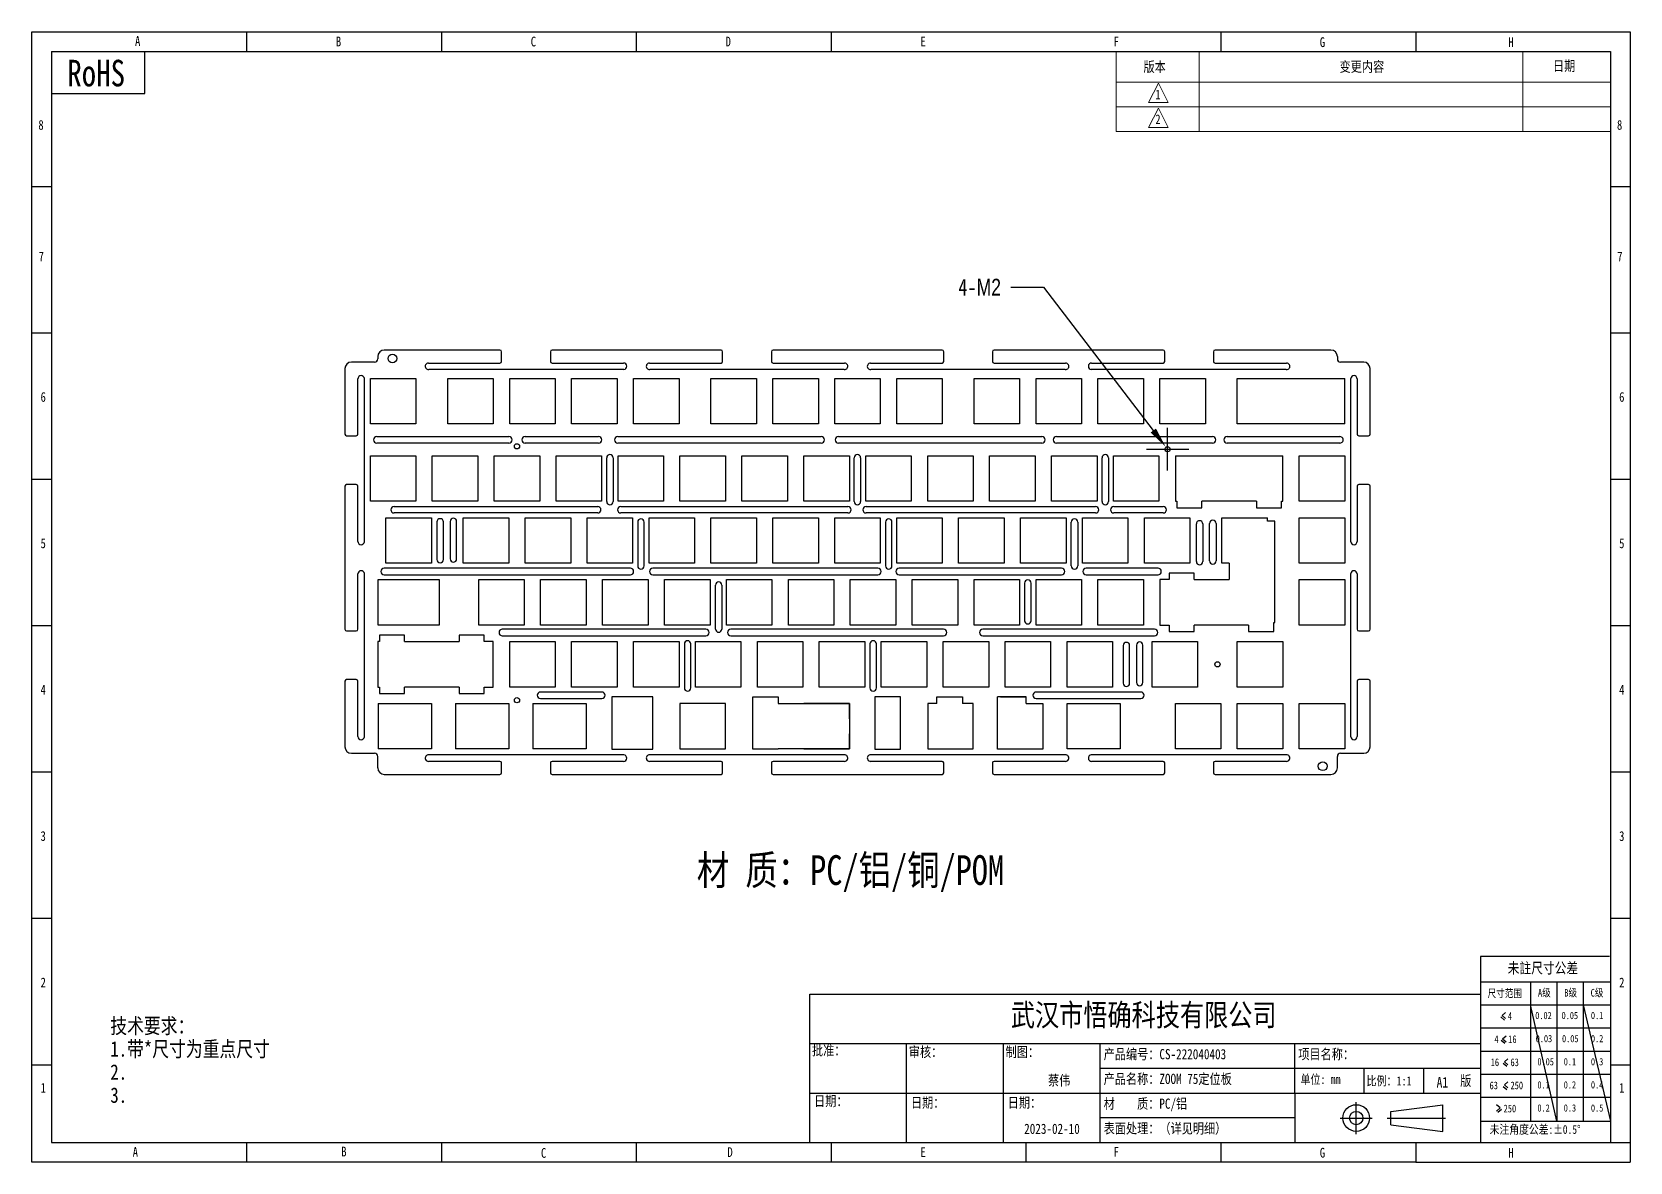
# Model space of a CAD drawing. Header units: millimetres. Extents: x 1340 to 2414, y -845 to -497.
# Drawn here: x 1339.8 to 1831.4, y -845 to -497.4 of the extents above; entities that cross this region are included whole.
import ezdxf

# ---------------------------------------------------------------- set-up
doc = ezdxf.new("R2010")
doc.units = ezdxf.units.MM
doc.header["$LTSCALE"] = 50
doc.header["$MEASUREMENT"] = 0
doc.header["$PDMODE"] = 3
doc.header["$PDSIZE"] = 0.3125
doc.linetypes.add('CENTER', pattern=[0.6, 0.375, -0.075, 0.075, -0.075])
doc.layers.get('0').update_dxf_attribs({"linetype": 'CONTINUOUS'})
doc.layers.get('Defpoints').update_dxf_attribs({"linetype": 'CONTINUOUS'})
for name, color, linetype in [('TK', 7, 'CONTINUOUS'), ('尺寸', 3, 'CONTINUOUS'), ('文字', 3, 'CONTINUOUS')]:
    doc.layers.add(name, color=color, linetype=linetype)
doc.styles.get("Standard").update_dxf_attribs({"font": '', "width": 0.8})
doc.styles.get('Standard').set_extended_font_data('SimSun')
doc.dimstyles.get("Standard").update_dxf_attribs({"dimscale": 18, "dimtxt": 0.15625, "dimasz": 0.1875, "dimexe": 0.125, "dimexo": 0.0625, "dimgap": 0.09, "dimtad": 0, "dimtih": 1, "dimtoh": 1, "dimzin": 12, "dimdsep": 46, "dimtxsty": 'Standard', "dimblk": '_FILLED', "dimcen": 0.09, "dimazin": 3, "dimtp": 0.01, "dimtm": 0.01, "dimtfac": 1, "dimtofl": 0, "dimtmove": 0, "dimatfit": 3, "dimldrblk": '_FILLED', "dimfxl": 1, "dimtolj": 1, "dimtzin": 4, "dimarcsym": 0})

# ---------------------------------------------------------------- blocks, each defined once
blk = doc.blocks.new('_FILLED')
at = {"color": 0, "linetype": 'ByBlock'}
blk.add_solid([(0, 0), (-1, 0.167), (-1, -0.167)], dxfattribs=at)
blk = doc.blocks.new('*D4')
at = {"color": 0, "lineweight": -2, "transparency": 16777216}
for p, q in [((1640.87, -575.9), (1650.94, -575.9)), ((1650.94, -575.9), (1684.72, -620.02)), ((1689.12, -632.3), (1689.12, -619.23)), ((1682.59, -625.77), (1695.66, -625.77))]:
    blk.add_line(p, q, dxfattribs=at)
at = {"layer": 'Defpoints', "color": 0, "transparency": 16777216}
for p in [(1688.49, -624.93), (1689.76, -626.6)]:
    blk.add_point(p, dxfattribs=at)
at = {"color": 0, "lineweight": -2, "transparency": 16777216, "xscale": 6.1875, "yscale": 6.1875, "zscale": 6.1875, "rotation": 307.4442253555529}
blk.add_blockref('_FILLED', (1688.49, -624.93), dxfattribs=at)
at = {"color": 0, "transparency": 16777216, "insert": (1631.32, -575.9), "char_height": 5.1562, "attachment_point": 5}
blk.add_mtext('\\A1;4-{\\fGulim|b0|i0|c0|p0;M2}', dxfattribs=at)

msp = doc.modelspace()

# ---------------------------------------------------------------- linework, layer by layer
at = {"color": 0}
for p, q in [((1339.766, -845.03), (1339.766, -497.412)), ((1339.766, -497.412), (1831.396, -497.412)), ((1405.76, -497.412), (1405.76, -503.407)), ((1465.709, -497.412), (1465.709, -503.407)), ((1525.657, -497.412), (1525.657, -503.407)), ((1585.606, -497.412), (1585.606, -503.407)), ((1705.504, -497.412), (1705.504, -503.407)), ((1765.453, -497.412), (1765.453, -503.407)), ((1831.396, -497.412), (1831.396, -845.03)), ((1345.761, -503.407), (1345.761, -839.035)), ((1345.761, -503.407), (1825.401, -503.407)), ((1374.442, -516.306), (1374.442, -503.407)), ((1825.401, -503.407), (1825.401, -839.035)), ((1345.761, -516.306), (1374.442, -516.306)), ((1339.766, -544.922), (1345.761, -544.922)), ((1825.401, -544.922), (1831.396, -544.922)), ((1339.766, -589.947), (1345.761, -589.947)), ((1825.401, -589.947), (1831.396, -589.947)), ((1339.766, -634.977), (1345.761, -634.977)), ((1825.401, -634.977), (1831.396, -634.977)), ((1339.766, -680.006), (1345.761, -680.006)), ((1825.401, -680.006), (1831.396, -680.006)), ((1339.766, -725.035), (1345.761, -725.035)), ((1825.401, -725.035), (1831.396, -725.035)), ((1825.401, -748.669), (1825.401, -800.995)), ((1339.766, -770.064), (1345.761, -770.064)), ((1825.401, -770.064), (1831.396, -770.064)), ((1825.093, -781.779), (1785.38, -781.779)), ((1785.38, -781.779), (1785.38, -795.861)), ((1785.38, -783.292), (1785.38, -839.035)), ((1785.38, -789.549), (1825.401, -789.549)), ((1800.791, -789.549), (1800.791, -832.421)), ((1808.891, -789.549), (1808.891, -832.421)), ((1816.992, -789.549), (1816.992, -832.421)), ((1579.06, -793.367), (1785.38, -793.377)), ((1579.06, -839.035), (1579.06, -793.367)), ((1785.38, -796.662), (1825.401, -796.662)), ((1791.638, -800.409), (1792.75, -801.342)), ((1792.019, -799.955), (1793.131, -799.022)), ((1792.019, -799.955), (1793.131, -800.888)), ((1785.38, -803.774), (1825.401, -803.774)), ((1792.126, -807.118), (1793.238, -806.185)), ((1579.06, -808.58), (1785.38, -808.58)), ((1608.846, -839.035), (1608.846, -808.58)), ((1638.632, -839.035), (1638.632, -808.58)), ((1668.418, -839.035), (1668.418, -808.58)), ((1728.289, -823.795), (1728.289, -808.58)), ((1785.38, -810.887), (1825.401, -810.887)), ((1791.745, -807.572), (1792.857, -808.505)), ((1792.126, -807.118), (1793.238, -808.051)), ((1339.766, -815.094), (1345.761, -815.094)), ((1792.344, -814.635), (1793.455, -815.568)), ((1792.725, -814.181), (1793.836, -813.248)), ((1792.725, -814.181), (1793.836, -815.114)), ((1825.401, -815.094), (1831.396, -815.094)), ((1668.418, -816.187), (1785.38, -816.187)), ((1749.48, -816.187), (1749.48, -823.795)), ((1767.807, -816.334), (1767.807, -823.795)), ((1785.38, -818), (1825.401, -818)), ((1792.725, -821.293), (1793.836, -820.361)), ((1579.06, -823.795), (1785.38, -823.795)), ((1728.289, -823.795), (1728.289, -839.035)), ((1785.38, -825.112), (1825.401, -825.112)), ((1792.344, -821.747), (1793.455, -822.68)), ((1792.725, -821.293), (1793.836, -822.226)), ((1757.838, -829.443), (1773.791, -827.394)), ((1757.838, -833.541), (1757.838, -829.443)), ((1773.791, -835.589), (1773.791, -827.394)), ((1791.426, -828.406), (1790.314, -827.473)), ((1791.426, -828.406), (1790.314, -829.339)), ((1791.807, -828.86), (1790.695, -829.793)), ((1728.289, -831.415), (1668.418, -831.415)), ((1757.838, -833.541), (1773.791, -835.589)), ((1785.38, -832.421), (1825.401, -832.421)), ((1345.761, -839.035), (1521.769, -839.035)), ((1405.76, -839.035), (1405.76, -845.03)), ((1465.709, -839.035), (1465.709, -845.03)), ((1521.769, -839.035), (1785.38, -839.035)), ((1525.657, -839.035), (1525.657, -845.03)), ((1585.606, -839.035), (1585.606, -845.03)), ((1645.555, -839.035), (1645.555, -845.03)), ((1705.504, -839.035), (1705.504, -845.03)), ((1765.453, -839.035), (1765.453, -845.03)), ((1785.38, -839.02), (1825.401, -839.035)), ((1785.38, -839.035), (1831.396, -839.035)), ((1525.657, -845.03), (1339.766, -845.03)), ((1765.453, -845.03), (1525.657, -845.03)), ((1765.453, -845.03), (1831.396, -845.03))]:
    msp.add_line(p, q, dxfattribs=at)
at = {"color": 0, "lineweight": 13}
for p, q in [((1673.264, -512.866), (1673.264, -503.407)), ((1698.875, -512.866), (1698.875, -503.407)), ((1798.401, -512.866), (1798.401, -503.407)), ((1825.351, -512.866), (1673.264, -512.866))]:
    msp.add_line(p, q, dxfattribs=at)
at = {"color": 7, "linetype": 'Continuous'}
for p, q in [((1445.15, -598.962), (1438.05, -598.964)), ((1446.15, -597.267), (1446.15, -597.962)), ((1483.751, -595.267), (1448.15, -595.267)), ((1461.751, -599.267), (1483.751, -599.267)), ((1484.251, -598.767), (1484.251, -595.767)), ((1499.251, -595.767), (1499.251, -598.767)), ((1551.751, -595.267), (1499.751, -595.267)), ((1499.751, -599.267), (1521.751, -599.267)), ((1529.751, -599.267), (1551.751, -599.267)), ((1552.251, -598.767), (1552.251, -595.767)), ((1567.251, -595.767), (1567.251, -598.767)), ((1619.751, -595.267), (1567.751, -595.267)), ((1567.751, -599.267), (1589.751, -599.267)), ((1597.748, -599.267), (1619.751, -599.267)), ((1620.251, -598.767), (1620.251, -595.767)), ((1635.251, -595.767), (1635.251, -598.767)), ((1687.751, -595.267), (1635.751, -595.267)), ((1635.751, -599.267), (1657.748, -599.267)), ((1665.748, -599.267), (1687.751, -599.267)), ((1688.251, -598.767), (1688.251, -595.767)), ((1703.251, -595.767), (1703.251, -598.767)), ((1739.35, -595.267), (1703.751, -595.267)), ((1703.751, -599.267), (1725.748, -599.267)), ((1741.35, -597.267), (1741.35, -597.962)), ((1749.45, -598.964), (1742.35, -598.962)), ((1436.05, -600.964), (1436.05, -621.129)), ((1440.05, -621.129), (1440.05, -604.131)), ((1442.045, -654.226), (1442.045, -604.031)), ((1443.874, -617.962), (1443.874, -603.962)), ((1443.874, -603.962), (1457.874, -603.962)), ((1457.874, -603.962), (1457.874, -617.962)), ((1521.851, -601.262), (1461.851, -601.262)), ((1467.687, -617.962), (1467.687, -603.962)), ((1467.687, -603.962), (1481.686, -603.962)), ((1481.686, -603.962), (1481.686, -617.962)), ((1486.737, -617.962), (1486.737, -603.962)), ((1486.737, -603.962), (1500.736, -603.962)), ((1500.736, -603.962), (1500.736, -617.962)), ((1505.787, -617.962), (1505.787, -603.962)), ((1505.787, -603.962), (1519.786, -603.962)), ((1519.786, -603.962), (1519.786, -617.962)), ((1524.837, -617.962), (1524.837, -603.962)), ((1524.837, -603.962), (1538.836, -603.962)), ((1589.651, -601.262), (1529.851, -601.262)), ((1538.836, -603.962), (1538.836, -617.962)), ((1548.65, -617.962), (1548.65, -603.962)), ((1548.65, -603.962), (1562.649, -603.962)), ((1562.649, -603.962), (1562.649, -617.962)), ((1567.7, -617.962), (1567.7, -603.962)), ((1567.7, -603.962), (1581.699, -603.962)), ((1581.699, -603.962), (1581.699, -617.962)), ((1586.75, -617.962), (1586.75, -603.962)), ((1586.75, -603.962), (1600.749, -603.962)), ((1657.648, -601.262), (1597.848, -601.262)), ((1600.749, -603.962), (1600.749, -617.962)), ((1605.8, -617.962), (1605.8, -603.962)), ((1605.8, -603.962), (1619.799, -603.962)), ((1619.799, -603.962), (1619.799, -617.962)), ((1629.612, -617.962), (1629.612, -603.962)), ((1629.612, -603.962), (1643.612, -603.962)), ((1643.612, -603.962), (1643.612, -617.962)), ((1648.662, -617.962), (1648.662, -603.962)), ((1648.662, -603.962), (1662.662, -603.962)), ((1662.662, -603.962), (1662.662, -617.962)), ((1725.648, -601.262), (1665.648, -601.262)), ((1667.712, -603.962), (1681.712, -603.962)), ((1667.712, -617.962), (1667.712, -603.962)), ((1681.712, -603.962), (1681.712, -617.962)), ((1686.762, -603.962), (1700.762, -603.962)), ((1686.762, -617.962), (1686.762, -603.962)), ((1700.762, -603.962), (1700.762, -617.962)), ((1710.575, -603.962), (1743.625, -603.962)), ((1710.575, -617.962), (1710.575, -603.962)), ((1743.625, -617.962), (1743.625, -603.962)), ((1745.455, -654.226), (1745.455, -604.031)), ((1747.45, -604.131), (1747.45, -621.129)), ((1751.45, -621.129), (1751.45, -600.964)), ((1457.874, -617.962), (1443.874, -617.962)), ((1481.686, -617.962), (1467.687, -617.962)), ((1500.736, -617.962), (1486.737, -617.962)), ((1519.786, -617.962), (1505.787, -617.962)), ((1538.836, -617.962), (1524.837, -617.962)), ((1562.649, -617.962), (1548.65, -617.962)), ((1581.699, -617.962), (1567.7, -617.962)), ((1600.749, -617.962), (1586.75, -617.962)), ((1619.799, -617.962), (1605.8, -617.962)), ((1643.612, -617.962), (1629.612, -617.962)), ((1662.662, -617.962), (1648.662, -617.962)), ((1681.712, -617.962), (1667.712, -617.962)), ((1700.762, -617.962), (1686.762, -617.962)), ((1743.625, -617.962), (1710.575, -617.962)), ((1436.55, -621.629), (1439.55, -621.629)), ((1445.874, -621.868), (1486.47, -621.868)), ((1486.47, -623.868), (1445.874, -623.868)), ((1491.47, -621.868), (1514.053, -621.868)), ((1514.053, -623.868), (1491.47, -623.868)), ((1519.967, -621.868), (1582.554, -621.868)), ((1582.554, -623.868), (1519.967, -623.868)), ((1587.85, -621.868), (1650.436, -621.868)), ((1650.436, -623.868), (1587.85, -623.868)), ((1654.911, -621.868), (1702.944, -621.868)), ((1702.944, -623.868), (1654.911, -623.868)), ((1707.419, -621.868), (1742.152, -621.868)), ((1742.122, -623.863), (1707.419, -623.868)), ((1747.95, -621.629), (1750.95, -621.629)), ((1443.874, -641.774), (1443.874, -627.774)), ((1443.874, -627.774), (1457.874, -627.774)), ((1457.874, -627.774), (1457.874, -641.774)), ((1462.924, -641.774), (1462.924, -627.774)), ((1462.924, -627.774), (1476.924, -627.774)), ((1476.924, -627.774), (1476.924, -641.774)), ((1481.974, -641.774), (1481.974, -627.774)), ((1481.974, -627.774), (1495.974, -627.774)), ((1495.974, -627.774), (1495.974, -641.774)), ((1501.024, -641.774), (1501.024, -627.774)), ((1501.024, -627.774), (1515.024, -627.774)), ((1515.024, -627.774), (1515.024, -641.774)), ((1516.573, -641.888), (1516.573, -628.406)), ((1518.573, -628.406), (1518.573, -641.888)), ((1520.074, -641.774), (1520.074, -627.774)), ((1520.074, -627.774), (1534.074, -627.774)), ((1534.074, -627.774), (1534.074, -641.774)), ((1539.123, -641.774), (1539.123, -627.774)), ((1539.123, -627.774), (1553.124, -627.774)), ((1553.124, -627.774), (1553.124, -641.774)), ((1558.173, -641.774), (1558.173, -627.774)), ((1558.173, -627.774), (1572.174, -627.774)), ((1572.174, -627.774), (1572.174, -641.774)), ((1577.225, -641.774), (1577.225, -627.774)), ((1577.225, -627.774), (1591.224, -627.774)), ((1591.224, -627.774), (1591.224, -641.774)), ((1592.69, -641.888), (1592.69, -628.406)), ((1594.69, -628.406), (1594.69, -641.888)), ((1596.275, -641.774), (1596.275, -627.774)), ((1596.275, -627.774), (1610.274, -627.774)), ((1610.274, -627.774), (1610.274, -641.774)), ((1615.325, -641.774), (1615.325, -627.774)), ((1615.325, -627.774), (1629.324, -627.774)), ((1629.324, -627.774), (1629.324, -641.774)), ((1634.375, -627.774), (1648.374, -627.774)), ((1634.375, -641.774), (1634.375, -627.774)), ((1648.374, -627.774), (1648.374, -641.774)), ((1653.425, -627.774), (1667.424, -627.774)), ((1653.425, -641.774), (1653.425, -627.774)), ((1667.424, -627.774), (1667.424, -641.774)), ((1668.968, -641.888), (1668.968, -628.406)), ((1670.968, -628.406), (1670.968, -641.888)), ((1672.475, -627.774), (1686.474, -627.774)), ((1672.475, -641.774), (1672.475, -627.774)), ((1686.474, -627.774), (1686.474, -641.774)), ((1691.522, -627.774), (1724.572, -627.774)), ((1691.522, -627.774), (1691.522, -641.774)), ((1724.572, -641.774), (1724.572, -627.774)), ((1729.625, -627.774), (1743.624, -627.774)), ((1729.625, -641.774), (1729.625, -627.774)), ((1743.624, -627.774), (1743.624, -641.774)), ((1436.05, -637.129), (1436.05, -681.123)), ((1439.55, -636.629), (1436.55, -636.629)), ((1440.05, -654.127), (1440.05, -637.129)), ((1747.45, -637.129), (1747.45, -654.127)), ((1750.95, -636.629), (1747.95, -636.629)), ((1751.45, -681.123), (1751.45, -637.129)), ((1457.874, -641.774), (1443.874, -641.774)), ((1451.215, -643.376), (1513.802, -643.376)), ((1476.924, -641.774), (1462.924, -641.774)), ((1495.974, -641.774), (1481.974, -641.774)), ((1515.024, -641.774), (1501.024, -641.774)), ((1534.074, -641.774), (1520.074, -641.774)), ((1520.923, -643.376), (1590.758, -643.376)), ((1553.124, -641.774), (1539.123, -641.774)), ((1572.174, -641.774), (1558.173, -641.774)), ((1591.224, -641.774), (1577.225, -641.774)), ((1610.274, -641.774), (1596.275, -641.774)), ((1596.356, -643.376), (1666.969, -643.376)), ((1629.324, -641.774), (1615.325, -641.774)), ((1648.374, -641.774), (1634.375, -641.774)), ((1667.424, -641.774), (1653.425, -641.774)), ((1686.474, -641.774), (1672.475, -641.774)), ((1672.583, -643.376), (1687.788, -643.376)), ((1691.522, -641.774), (1691.924, -641.774)), ((1691.924, -641.774), (1691.924, -643.775)), ((1691.924, -643.775), (1699.642, -643.774)), ((1716.442, -641.774), (1699.642, -641.774)), ((1699.642, -643.774), (1699.642, -641.774)), ((1716.442, -641.774), (1716.442, -643.774)), ((1716.442, -643.774), (1724.148, -643.775)), ((1724.148, -641.774), (1724.572, -641.774)), ((1724.148, -643.775), (1724.148, -641.774)), ((1743.624, -641.774), (1729.625, -641.774)), ((1448.637, -660.824), (1448.637, -646.824)), ((1448.637, -646.824), (1462.636, -646.824)), ((1513.802, -645.376), (1451.215, -645.376)), ((1462.636, -646.824), (1462.636, -660.824)), ((1464.322, -648.137), (1464.322, -659.667)), ((1466.322, -659.667), (1466.322, -648.137)), ((1468.407, -647.999), (1468.407, -659.529)), ((1470.407, -659.529), (1470.407, -647.999)), ((1472.449, -660.824), (1472.449, -646.824)), ((1472.449, -646.824), (1486.449, -646.824)), ((1486.449, -646.824), (1486.449, -660.824)), ((1491.499, -660.824), (1491.499, -646.824)), ((1491.499, -646.824), (1505.499, -646.824)), ((1505.499, -646.824), (1505.499, -660.824)), ((1510.549, -660.824), (1510.549, -646.824)), ((1510.549, -646.824), (1524.549, -646.824)), ((1590.758, -645.376), (1520.923, -645.376)), ((1524.549, -646.824), (1524.549, -660.824)), ((1526.112, -648.161), (1526.112, -661.644)), ((1528.112, -661.644), (1528.112, -648.161)), ((1529.599, -660.824), (1529.599, -646.824)), ((1529.599, -646.824), (1543.599, -646.824)), ((1543.599, -646.824), (1543.599, -660.824)), ((1548.65, -660.824), (1548.65, -646.824)), ((1548.65, -646.824), (1562.649, -646.824)), ((1562.649, -646.824), (1562.649, -660.824)), ((1567.7, -660.824), (1567.7, -646.824)), ((1567.7, -646.824), (1581.699, -646.824)), ((1581.699, -646.824), (1581.699, -660.824)), ((1586.75, -660.824), (1586.75, -646.824)), ((1586.75, -646.824), (1600.749, -646.824)), ((1666.969, -645.376), (1596.356, -645.376)), ((1600.749, -646.824), (1600.749, -660.824)), ((1602.341, -648.161), (1602.341, -661.644)), ((1604.341, -661.644), (1604.341, -648.161)), ((1605.8, -660.824), (1605.8, -646.824)), ((1605.8, -646.824), (1619.799, -646.824)), ((1619.799, -646.824), (1619.799, -660.824)), ((1624.85, -646.824), (1638.849, -646.824)), ((1624.85, -660.824), (1624.85, -646.824)), ((1638.849, -646.824), (1638.849, -660.824)), ((1643.9, -646.824), (1657.899, -646.824)), ((1643.9, -660.824), (1643.9, -646.824)), ((1657.899, -646.824), (1657.899, -660.824)), ((1659.499, -661.644), (1659.499, -648.161)), ((1661.499, -648.161), (1661.499, -661.644)), ((1662.95, -646.824), (1676.949, -646.824)), ((1662.95, -660.824), (1662.95, -646.824)), ((1687.788, -645.376), (1672.583, -645.376)), ((1676.949, -646.824), (1676.949, -660.824)), ((1682, -646.824), (1695.999, -646.824)), ((1682, -660.824), (1682, -646.824)), ((1695.999, -646.824), (1695.999, -660.824)), ((1697.98, -660.28), (1697.98, -648.75)), ((1699.98, -648.75), (1699.98, -660.28)), ((1702.065, -660.142), (1702.065, -648.612)), ((1704.065, -648.612), (1704.065, -660.142)), ((1705.812, -646.824), (1719.89, -646.824)), ((1705.812, -660.824), (1705.812, -646.824)), ((1719.89, -647.855), (1719.89, -646.825)), ((1722.12, -647.855), (1719.89, -647.855)), ((1722.12, -679.055), (1722.12, -647.855)), ((1729.625, -646.824), (1743.624, -646.824)), ((1729.625, -660.824), (1729.625, -646.824)), ((1743.624, -646.824), (1743.624, -660.824)), ((1523.869, -662.359), (1448.111, -662.359)), ((1462.636, -660.824), (1448.637, -660.824)), ((1486.449, -660.824), (1472.449, -660.824)), ((1505.499, -660.824), (1491.499, -660.824)), ((1524.549, -660.824), (1510.549, -660.824)), ((1543.599, -660.824), (1529.599, -660.824)), ((1599.991, -662.359), (1530.781, -662.359)), ((1562.649, -660.824), (1548.65, -660.824)), ((1581.699, -660.824), (1567.7, -660.824)), ((1600.749, -660.824), (1586.75, -660.824)), ((1619.799, -660.824), (1605.8, -660.824)), ((1656.502, -662.359), (1606.556, -662.359)), ((1638.849, -660.824), (1624.85, -660.824)), ((1657.899, -660.824), (1643.9, -660.824)), ((1676.949, -660.824), (1662.95, -660.824)), ((1686.197, -662.359), (1664.082, -662.359)), ((1695.999, -660.824), (1682, -660.824)), ((1708.12, -660.824), (1705.812, -660.824)), ((1708.12, -660.824), (1708.12, -665.874)), ((1743.624, -660.824), (1729.625, -660.824)), ((1440.05, -681.123), (1440.05, -664.125)), ((1442.045, -714.221), (1442.045, -664.025)), ((1447.206, -665.874), (1465.018, -665.874)), ((1448.111, -664.359), (1523.869, -664.359)), ((1465.018, -665.874), (1465.018, -679.874)), ((1477.212, -679.874), (1477.212, -665.874)), ((1477.212, -665.874), (1491.211, -665.874)), ((1491.211, -665.874), (1491.211, -679.874)), ((1496.262, -679.874), (1496.262, -665.874)), ((1496.262, -665.874), (1510.261, -665.874)), ((1510.261, -665.874), (1510.261, -679.874)), ((1515.312, -679.874), (1515.312, -665.874)), ((1515.312, -665.874), (1529.311, -665.874)), ((1529.311, -665.874), (1529.311, -679.874)), ((1530.781, -664.359), (1599.991, -664.359)), ((1534.362, -679.874), (1534.362, -665.874)), ((1534.362, -665.874), (1548.362, -665.874)), ((1548.362, -665.874), (1548.362, -679.874)), ((1550.024, -681.069), (1550.024, -667.587)), ((1552.024, -667.587), (1552.024, -681.069)), ((1553.412, -679.874), (1553.412, -665.874)), ((1553.412, -665.874), (1567.412, -665.874)), ((1567.412, -665.874), (1567.412, -679.874)), ((1572.462, -679.874), (1572.462, -665.874)), ((1572.462, -665.874), (1586.462, -665.874)), ((1586.462, -665.874), (1586.462, -679.874)), ((1591.512, -679.874), (1591.512, -665.874)), ((1591.512, -665.874), (1605.512, -665.874)), ((1605.512, -665.874), (1605.512, -679.874)), ((1606.556, -664.359), (1656.502, -664.359)), ((1610.562, -665.874), (1624.562, -665.874)), ((1610.562, -679.874), (1610.562, -665.874)), ((1624.562, -665.874), (1624.562, -679.874)), ((1629.612, -665.874), (1643.612, -665.874)), ((1629.612, -679.874), (1629.612, -665.874)), ((1643.612, -665.874), (1643.612, -679.874)), ((1645.157, -666.978), (1645.157, -678.508)), ((1647.157, -678.508), (1647.157, -666.978)), ((1648.662, -665.874), (1662.662, -665.874)), ((1648.662, -679.874), (1648.662, -665.874)), ((1662.662, -665.874), (1662.662, -679.874)), ((1664.082, -664.359), (1686.197, -664.359)), ((1667.712, -665.874), (1681.712, -665.874)), ((1667.712, -679.874), (1667.712, -665.874)), ((1681.712, -665.874), (1681.712, -679.874)), ((1689.566, -665.875), (1686.76, -665.875)), ((1686.76, -665.875), (1686.76, -679.875)), ((1697.27, -663.875), (1689.566, -663.875)), ((1689.566, -663.875), (1689.566, -665.875)), ((1697.27, -665.875), (1697.27, -663.875)), ((1697.27, -665.874), (1708.12, -665.874)), ((1729.625, -665.874), (1743.624, -665.874)), ((1729.625, -679.874), (1729.625, -665.874)), ((1743.624, -665.874), (1743.624, -679.874)), ((1745.455, -714.221), (1745.455, -664.025)), ((1747.45, -664.125), (1747.45, -681.123)), ((1436.55, -681.623), (1439.55, -681.623)), ((1446.679, -682.925), (1446.679, -684.925)), ((1454.375, -682.925), (1446.679, -682.925)), ((1465.018, -679.874), (1447.206, -679.874)), ((1454.375, -684.925), (1454.375, -682.925)), ((1471.175, -682.925), (1471.175, -684.925)), ((1478.879, -682.925), (1471.175, -682.925)), ((1491.211, -679.874), (1477.212, -679.874)), ((1478.879, -684.925), (1478.879, -682.925)), ((1547.067, -681.125), (1484.45, -681.125)), ((1484.45, -683.125), (1547.067, -683.125)), ((1510.261, -679.874), (1496.262, -679.874)), ((1529.311, -679.874), (1515.312, -679.874)), ((1548.362, -679.874), (1534.362, -679.874)), ((1567.412, -679.874), (1553.412, -679.874)), ((1620.198, -681.125), (1554.745, -681.125)), ((1554.745, -683.125), (1620.198, -683.125)), ((1586.462, -679.874), (1572.462, -679.874)), ((1605.512, -679.874), (1591.512, -679.874)), ((1624.562, -679.874), (1610.562, -679.874)), ((1643.612, -679.874), (1629.612, -679.874)), ((1685.143, -681.125), (1632.278, -681.125)), ((1632.278, -683.125), (1685.143, -683.125)), ((1662.662, -679.874), (1648.662, -679.874)), ((1681.712, -679.874), (1667.712, -679.874)), ((1686.76, -679.875), (1689.566, -679.875)), ((1689.566, -679.875), (1689.566, -681.875)), ((1689.566, -681.875), (1697.27, -681.875)), ((1714.07, -679.874), (1697.27, -679.874)), ((1697.27, -681.875), (1697.27, -679.875)), ((1714.07, -679.875), (1714.07, -681.875)), ((1714.07, -681.875), (1721.765, -681.875)), ((1721.765, -679.055), (1722.12, -679.055)), ((1721.765, -681.875), (1721.765, -679.055)), ((1743.624, -679.874), (1729.625, -679.874)), ((1747.95, -681.623), (1750.95, -681.623)), ((1446.175, -684.925), (1446.175, -698.925)), ((1446.679, -684.925), (1446.175, -684.925)), ((1454.375, -684.924), (1471.175, -684.924)), ((1481.685, -684.925), (1478.879, -684.925)), ((1481.685, -698.925), (1481.685, -684.925)), ((1486.737, -698.925), (1486.737, -684.924)), ((1486.737, -684.924), (1500.736, -684.924)), ((1500.736, -684.924), (1500.736, -698.925)), ((1505.787, -698.925), (1505.787, -684.924)), ((1505.787, -684.924), (1519.786, -684.924)), ((1519.786, -684.924), (1519.786, -698.925)), ((1524.837, -698.925), (1524.837, -684.924)), ((1524.837, -684.924), (1538.836, -684.924)), ((1538.836, -684.924), (1538.836, -698.925)), ((1540.47, -685.677), (1540.47, -699.159)), ((1542.47, -699.159), (1542.47, -685.677)), ((1543.887, -698.925), (1543.887, -684.924)), ((1543.887, -684.924), (1557.887, -684.924)), ((1557.887, -684.924), (1557.887, -698.925)), ((1562.937, -698.925), (1562.937, -684.924)), ((1562.937, -684.924), (1576.937, -684.924)), ((1576.937, -684.924), (1576.937, -698.925)), ((1581.987, -684.924), (1595.987, -684.924)), ((1581.987, -698.925), (1581.987, -684.924)), ((1595.987, -684.924), (1595.987, -698.925)), ((1597.55, -685.677), (1597.55, -699.159)), ((1599.55, -699.159), (1599.55, -685.677)), ((1601.037, -684.924), (1615.037, -684.924)), ((1601.037, -698.925), (1601.037, -684.924)), ((1615.037, -684.924), (1615.037, -698.925)), ((1620.087, -684.924), (1634.087, -684.924)), ((1620.087, -698.925), (1620.087, -684.924)), ((1634.087, -684.924), (1634.087, -698.925)), ((1639.137, -684.924), (1653.137, -684.924)), ((1639.137, -698.925), (1639.137, -684.924)), ((1653.137, -684.924), (1653.137, -698.925)), ((1658.187, -684.924), (1672.187, -684.924)), ((1658.187, -698.925), (1658.187, -684.924)), ((1672.187, -684.924), (1672.187, -698.925)), ((1675.456, -686.17), (1675.456, -697.701)), ((1677.456, -697.701), (1677.456, -686.17)), ((1679.54, -686.032), (1679.54, -697.562)), ((1681.54, -697.562), (1681.54, -686.032)), ((1684.381, -684.924), (1698.38, -684.924)), ((1684.381, -698.925), (1684.381, -684.924)), ((1698.38, -684.924), (1698.38, -698.925)), ((1710.575, -684.924), (1724.574, -684.924)), ((1710.575, -698.925), (1710.575, -684.924)), ((1724.574, -684.924), (1724.574, -698.925)), ((1436.05, -697.123), (1436.05, -717.288)), ((1439.55, -696.623), (1436.55, -696.623)), ((1440.05, -714.121), (1440.05, -697.123)), ((1747.45, -697.123), (1747.45, -714.121)), ((1750.95, -696.623), (1747.95, -696.623)), ((1751.45, -717.288), (1751.45, -697.123)), ((1446.175, -698.925), (1446.679, -698.925)), ((1446.679, -698.925), (1446.679, -700.925)), ((1446.679, -700.925), (1454.375, -700.925)), ((1454.375, -700.925), (1454.375, -698.925)), ((1471.175, -698.925), (1454.375, -698.925)), ((1471.175, -698.925), (1471.175, -700.925)), ((1471.175, -700.925), (1478.879, -700.925)), ((1478.879, -700.925), (1478.879, -698.925)), ((1478.879, -698.925), (1481.685, -698.925)), ((1500.736, -698.925), (1486.737, -698.925)), ((1515.072, -700.46), (1496.22, -700.46)), ((1496.22, -702.46), (1515.072, -702.46)), ((1519.786, -698.925), (1505.787, -698.925)), ((1538.836, -698.925), (1524.837, -698.925)), ((1557.887, -698.925), (1543.887, -698.925)), ((1576.937, -698.925), (1562.937, -698.925)), ((1595.987, -698.925), (1581.987, -698.925)), ((1615.037, -698.925), (1601.037, -698.925)), ((1634.087, -698.925), (1620.087, -698.925)), ((1653.137, -698.925), (1639.137, -698.925)), ((1680.884, -700.46), (1648.658, -700.46)), ((1648.658, -702.46), (1680.884, -702.46)), ((1672.187, -698.925), (1658.187, -698.925)), ((1698.38, -698.925), (1684.381, -698.925)), ((1724.574, -698.925), (1710.575, -698.925)), ((1691.525, -703.974), (1705.524, -703.974)), ((1691.525, -717.974), (1691.525, -703.974)), ((1705.524, -703.974), (1705.524, -717.974)), ((1710.575, -703.974), (1724.574, -703.974)), ((1710.575, -717.974), (1710.575, -703.974)), ((1724.574, -703.974), (1724.574, -717.974)), ((1729.625, -703.974), (1743.624, -703.974)), ((1729.625, -717.974), (1729.625, -703.974)), ((1743.624, -703.974), (1743.624, -717.974)), ((1438.05, -719.282), (1445.15, -719.282)), ((1446.15, -723.777), (1446.15, -720.282)), ((1483.751, -721.777), (1461.751, -721.777)), ((1521.851, -719.782), (1461.851, -719.782)), ((1484.251, -725.277), (1484.251, -722.277)), ((1499.251, -722.277), (1499.251, -725.277)), ((1521.751, -721.777), (1499.751, -721.777)), ((1551.751, -721.777), (1529.751, -721.777)), ((1589.651, -719.782), (1529.851, -719.782)), ((1552.251, -725.277), (1552.251, -722.277)), ((1567.251, -722.277), (1567.251, -725.277)), ((1589.751, -721.777), (1567.751, -721.777)), ((1619.751, -721.777), (1597.748, -721.777)), ((1657.648, -719.782), (1597.848, -719.782)), ((1620.251, -725.277), (1620.251, -722.277)), ((1635.251, -722.277), (1635.251, -725.277)), ((1657.748, -721.777), (1635.751, -721.777)), ((1725.648, -719.782), (1665.648, -719.782)), ((1687.751, -721.777), (1665.748, -721.777)), ((1688.251, -725.277), (1688.251, -722.277)), ((1705.524, -717.974), (1691.525, -717.974)), ((1703.251, -722.277), (1703.251, -725.277)), ((1725.748, -721.777), (1703.751, -721.777)), ((1724.574, -717.974), (1710.575, -717.974)), ((1743.624, -717.974), (1729.625, -717.974)), ((1741.35, -723.777), (1741.35, -720.282)), ((1742.35, -719.282), (1749.45, -719.282)), ((1448.15, -725.777), (1483.751, -725.777)), ((1499.751, -725.777), (1551.751, -725.777)), ((1567.751, -725.777), (1619.751, -725.777)), ((1635.751, -725.777), (1687.751, -725.777)), ((1703.751, -725.777), (1739.35, -725.777))]:
    msp.add_line(p, q, dxfattribs=at)
at = {"color": 7}
for p, q in [((1530.75, -701.945), (1518.118, -701.945)), ((1518.118, -701.945), (1518.118, -718.045)), ((1530.75, -718.045), (1530.75, -701.945)), ((1561.499, -701.945), (1569.374, -701.945)), ((1561.499, -718.045), (1561.499, -701.945)), ((1569.374, -701.945), (1569.374, -703.976)), ((1606.95, -701.945), (1599.075, -701.945)), ((1599.075, -701.945), (1599.075, -718.045)), ((1606.95, -718.045), (1606.95, -701.945)), ((1618.118, -703.976), (1618.118, -701.944)), ((1618.118, -701.944), (1625.993, -701.944)), ((1625.993, -701.944), (1625.993, -703.976)), ((1645.574, -701.945), (1636.756, -701.945)), ((1636.756, -718.045), (1636.756, -701.945)), ((1637.699, -701.945), (1645.574, -701.945)), ((1645.574, -703.974), (1645.574, -701.945)), ((1446.256, -703.974), (1462.636, -703.974)), ((1446.256, -703.974), (1446.256, -717.974)), ((1462.636, -703.974), (1462.636, -717.974)), ((1470.067, -703.974), (1486.449, -703.974)), ((1470.067, -703.974), (1470.067, -717.974)), ((1486.449, -703.974), (1486.449, -717.974)), ((1493.881, -703.974), (1510.261, -703.974)), ((1493.881, -703.974), (1493.881, -717.974)), ((1510.261, -703.974), (1510.261, -717.974)), ((1539.124, -703.976), (1539.124, -717.975)), ((1553.124, -703.976), (1539.124, -703.976)), ((1553.124, -717.975), (1553.124, -703.976)), ((1569.374, -703.976), (1591.224, -703.976)), ((1591.224, -703.974), (1577.225, -703.974)), ((1591.224, -708.674), (1591.224, -703.974)), ((1591.224, -703.976), (1591.224, -717.975)), ((1615.325, -703.976), (1615.325, -717.975)), ((1618.118, -703.976), (1615.325, -703.976)), ((1629.324, -703.976), (1625.993, -703.976)), ((1629.324, -717.975), (1629.324, -703.976)), ((1645.574, -703.974), (1650.755, -703.974)), ((1650.755, -703.974), (1650.755, -718.045)), ((1658.187, -703.974), (1674.568, -703.974)), ((1658.187, -717.974), (1658.187, -703.974)), ((1674.568, -703.974), (1674.568, -717.974)), ((1591.224, -717.974), (1591.224, -713.274)), ((1462.636, -717.974), (1446.256, -717.974)), ((1486.449, -717.974), (1470.067, -717.974)), ((1510.261, -717.974), (1493.881, -717.974)), ((1518.118, -718.045), (1530.75, -718.045)), ((1539.124, -717.975), (1553.124, -717.975)), ((1569.374, -718.045), (1561.499, -718.045)), ((1591.224, -717.975), (1569.374, -717.975)), ((1569.374, -717.975), (1569.374, -718.045)), ((1577.225, -717.974), (1591.224, -717.974)), ((1599.075, -718.045), (1606.95, -718.045)), ((1615.325, -717.975), (1629.324, -717.975)), ((1650.755, -718.045), (1636.756, -718.045)), ((1674.568, -717.974), (1658.187, -717.974))]:
    msp.add_line(p, q, dxfattribs=at)
for p, q in [((1808.891, -832.421), (1800.791, -796.662)), ((1816.992, -796.662), (1825.401, -832.421))]:
    msp.add_line(p, q)
at = {"color": 0, "linetype": 'CENTER', "ltscale": 3}
for p, q in [((1747.175, -836.417), (1747.175, -826.567)), ((1742.25, -831.492), (1752.101, -831.492)), ((1756.696, -831.492), (1774.656, -831.492))]:
    msp.add_line(p, q, dxfattribs=at)
at = {"color": 7}
msp.add_lwpolyline([(1446.256, -665.876), (1465.018, -665.876), (1465.018, -679.874), (1446.256, -679.874)], close=True, dxfattribs=at)
at = {"color": 7, "linetype": 'Continuous'}
for centre, radius in [((1450.65, -597.862), 1.35), ((1488.97, -624.868), 0.8), ((1689.124, -625.768), 0.8), ((1704.477, -691.924), 0.8), ((1488.97, -702.972), 0.8), ((1736.85, -723.282), 1.35)]:
    msp.add_circle(centre, radius, dxfattribs=at)
at = {"color": 0}
for radius in [4.098, 2.049]:
    msp.add_circle((1747.175, -831.492), radius, dxfattribs=at)
at = {"color": 7, "linetype": 'Continuous'}
for centre, radius, start, end in [((1438.05, -600.964), 2, 90, 180), ((1445.15, -597.962), 1, 270, 0), ((1448.15, -597.267), 2, 90, 180), ((1461.751, -600.267), 1, 90, 275.73197), ((1483.751, -595.767), 0.5, 0, 90), ((1483.751, -598.767), 0.5, 270, 0), ((1499.751, -595.767), 0.5, 90, 180), ((1499.751, -598.767), 0.5, 180, 270), ((1521.751, -600.267), 1, 275.73197, 90), ((1529.751, -600.267), 1, 90, 275.73197), ((1551.751, -595.767), 0.5, 0, 90), ((1551.751, -598.767), 0.5, 270, 0), ((1567.751, -595.767), 0.5, 90, 180), ((1567.751, -598.767), 0.5, 180, 270), ((1589.751, -600.267), 1, 264.26803, 90), ((1597.748, -600.267), 1, 90, 275.73197), ((1619.751, -595.767), 0.5, 0, 90), ((1619.751, -598.767), 0.5, 270, 0), ((1635.751, -595.767), 0.5, 90, 180), ((1635.751, -598.767), 0.5, 180, 270), ((1657.748, -600.267), 1, 264.26803, 90), ((1665.748, -600.267), 1, 90, 264.26803), ((1687.751, -595.767), 0.5, 0, 90), ((1687.751, -598.767), 0.5, 270, 0), ((1703.751, -595.767), 0.5, 90, 180), ((1703.751, -598.767), 0.5, 180, 270), ((1725.748, -600.267), 1, 264.26803, 90), ((1739.35, -597.267), 2, 0, 90), ((1742.35, -597.962), 1, 180, 270), ((1749.45, -600.964), 2, 0, 90), ((1441.05, -604.131), 1, 5.73197, 180), ((1746.45, -604.131), 1, 360, 174.26803), ((1436.55, -621.129), 0.5, 180, 270), ((1439.55, -621.129), 0.5, 270, 0), ((1445.874, -622.868), 1, 90, 270), ((1486.47, -622.868), 1, 270, 90), ((1491.47, -622.868), 1, 90, 270), ((1514.053, -622.868), 1, 270, 90), ((1519.967, -622.868), 1, 90, 270), ((1582.554, -622.868), 1, 270, 90), ((1587.85, -622.868), 1, 90, 270), ((1650.436, -622.868), 1, 270, 90), ((1654.911, -622.868), 1, 90, 270), ((1702.944, -622.868), 1, 270, 90), ((1707.419, -622.868), 1, 90, 270), ((1742.152, -622.866), 0.998, 268.31784, 90.01268), ((1747.95, -621.129), 0.5, 180, 270), ((1750.95, -621.129), 0.5, 270, 0), ((1517.573, -628.406), 1, 360, 180), ((1593.69, -628.406), 1, 0, 180), ((1669.968, -628.406), 1, 360, 180), ((1436.55, -637.129), 0.5, 90, 180), ((1439.55, -637.129), 0.5, 0, 90), ((1747.95, -637.129), 0.5, 90, 180), ((1750.95, -637.129), 0.5, 0, 90), ((1451.215, -644.376), 1, 90, 270), ((1513.802, -644.376), 1, 270, 90), ((1517.573, -641.888), 1, 180, 0), ((1520.923, -644.376), 1, 90, 270), ((1590.758, -644.376), 1, 270, 90), ((1593.69, -641.888), 1, 180, 0), ((1596.356, -644.376), 1, 90, 270), ((1666.969, -644.376), 1, 270, 90), ((1669.968, -641.888), 1, 180, 0), ((1672.583, -644.376), 1, 90, 270), ((1687.788, -644.376), 1, 270, 90), ((1465.322, -648.137), 1, 0, 180), ((1469.407, -647.999), 1, 0, 180), ((1527.112, -648.161), 1, 0, 180), ((1603.341, -648.161), 1, 0, 180), ((1660.499, -648.161), 1, 360, 180), ((1698.98, -648.75), 1, 0, 180), ((1703.065, -648.612), 1, 0, 180), ((1441.05, -654.127), 1, 180, 354.26803), ((1746.45, -654.127), 1, 185.73197, 0), ((1441.05, -664.125), 1, 5.73197, 180), ((1448.111, -663.359), 1, 90, 270), ((1465.322, -659.667), 1, 180, 0), ((1469.407, -659.529), 1, 180, 0), ((1523.869, -663.359), 1, 270, 90), ((1527.112, -661.644), 1, 180, 0), ((1530.781, -663.359), 1, 90, 270), ((1599.991, -663.359), 1, 270, 90), ((1603.341, -661.644), 1, 180, 0), ((1606.556, -663.359), 1, 90, 270), ((1656.502, -663.359), 1, 270, 90), ((1660.499, -661.644), 1, 180, 0), ((1664.082, -663.359), 1, 90, 270), ((1686.197, -663.359), 1, 270, 90), ((1698.98, -660.28), 1, 180, 0), ((1703.065, -660.142), 1, 180, 0), ((1746.45, -664.125), 1, 360, 174.26803), ((1551.024, -667.587), 1, 0, 180), ((1646.157, -666.978), 1, 0, 180), ((1436.55, -681.123), 0.5, 180, 270), ((1439.55, -681.123), 0.5, 270, 0), ((1484.45, -682.125), 1, 90, 270), ((1547.067, -682.125), 1, 270, 90), ((1551.024, -681.069), 1, 180, 0), ((1554.745, -682.125), 1, 90, 270), ((1620.198, -682.125), 1, 270, 90), ((1632.278, -682.125), 1, 90, 270), ((1646.157, -678.508), 1, 180, 0), ((1685.143, -682.125), 1, 270, 90), ((1747.95, -681.123), 0.5, 180, 270), ((1750.95, -681.123), 0.5, 270, 0), ((1541.47, -685.677), 1, 360, 180), ((1598.55, -685.677), 1, 0, 180), ((1676.456, -686.17), 1, 360, 180), ((1680.54, -686.032), 1, 360, 180), ((1436.55, -697.123), 0.5, 90, 180), ((1439.55, -697.123), 0.5, 0, 90), ((1676.456, -697.701), 1, 180, 0), ((1680.54, -697.562), 1, 180, 0), ((1747.95, -697.123), 0.5, 90, 180), ((1750.95, -697.123), 0.5, 0, 90), ((1496.22, -701.46), 1, 90, 270), ((1515.072, -701.46), 1, 270, 90), ((1541.47, -699.159), 1, 180, 0), ((1598.55, -699.159), 1, 180, 0), ((1648.658, -701.46), 1, 90, 270), ((1680.884, -701.46), 1, 270, 90), ((1438.05, -717.288), 2, 180, 270), ((1441.05, -714.121), 1, 180, 354.26803), ((1746.45, -714.121), 1, 185.73197, 0), ((1749.45, -717.288), 2, 270, 0), ((1445.15, -720.282), 1, 0, 90), ((1461.751, -720.777), 1, 84.26803, 270), ((1483.751, -722.277), 0.5, 0, 90), ((1499.751, -722.277), 0.5, 90, 180), ((1521.751, -720.777), 1, 270, 84.26803), ((1529.751, -720.777), 1, 84.26803, 270), ((1551.751, -722.277), 0.5, 0, 90), ((1567.751, -722.277), 0.5, 90, 180), ((1589.751, -720.777), 1, 270, 95.73197), ((1597.748, -720.777), 1, 84.26803, 270), ((1619.751, -722.277), 0.5, 0, 90), ((1635.751, -722.277), 0.5, 90, 180), ((1657.748, -720.777), 1, 270, 95.73197), ((1665.748, -720.777), 1, 95.73197, 270), ((1687.751, -722.277), 0.5, 0, 90), ((1703.751, -722.277), 0.5, 90, 180), ((1725.748, -720.777), 1, 270, 95.73197), ((1742.35, -720.282), 1, 90, 180), ((1448.15, -723.777), 2, 180, 270), ((1483.751, -725.277), 0.5, 270, 0), ((1499.751, -725.277), 0.5, 180, 270), ((1551.751, -725.277), 0.5, 270, 0), ((1567.751, -725.277), 0.5, 180, 270), ((1619.751, -725.277), 0.5, 270, 0), ((1635.751, -725.277), 0.5, 180, 270), ((1687.751, -725.277), 0.5, 270, 0), ((1703.751, -725.277), 0.5, 180, 270), ((1739.35, -723.777), 2, 270, 0)]:
    msp.add_arc(centre, radius, start, end, dxfattribs=at)
at = {"layer": 'TK', "color": 0, "lineweight": 13}
for p, q in [((1673.264, -528.081), (1673.264, -512.866)), ((1698.875, -528.081), (1698.875, -512.866)), ((1798.401, -528.081), (1798.401, -512.866)), ((1825.351, -520.474), (1673.264, -520.474)), ((1825.351, -528.081), (1673.264, -528.081))]:
    msp.add_line(p, q, dxfattribs=at)
at = {"layer": 'TK', "color": 0, "lineweight": 13, "flags": 128}
for points in [[(1686.283, -513.198), (1689.356, -519.146), (1683.209, -519.146)], [(1686.283, -520.827), (1689.356, -526.775), (1683.209, -526.775)]]:
    msp.add_lwpolyline(points, close=True, dxfattribs=at)

# ---------------------------------------------------------------- texts
at = {"color": 0, "width": 0.8}
for s, height, p in [('A', 2.997, (1371.469, -501.69)), ('B', 2.997, (1433.262, -501.858)), ('C', 2.997, (1493.211, -501.858)), ('D', 2.997, (1553.16, -501.858)), ('E', 2.997, (1613.109, -501.858)), ('F', 2.997, (1672.503, -501.805)), ('G ', 2.9974, (1735.946, -502.047)), ('H', 2.997, (1793.99, -502.077)), ('8', 2.997, (1341.736, -527.496)), ('8', 2.997, (1827.371, -527.496)), ('7', 2.997, (1341.825, -568.003)), ('7', 2.997, (1827.461, -568.003)), ('6', 2.997, (1342.411, -611.173)), ('6', 2.997, (1828.046, -611.173)), ('5', 2.997, (1342.411, -656.202)), ('5', 2.997, (1828.046, -656.202)), ('4', 2.997, (1342.411, -701.231)), ('4', 2.997, (1828.046, -701.231)), ('3', 2.997, (1342.411, -746.261)), ('3', 2.997, (1828.046, -746.261)), ('2', 2.997, (1342.411, -791.29)), ('2', 2.997, (1828.046, -791.29)), ('1 ', 2.9974, (1342.411, -823.709)), ('1 ', 2.9974, (1828.046, -823.709)), ('A', 2.997, (1370.758, -843.427)), ('B', 2.997, (1434.927, -843.312)), ('C', 2.997, (1496.345, -843.727)), ('D ', 2.9974, (1553.715, -843.48)), ('E', 2.997, (1613.109, -843.48)), ('F', 2.997, (1672.503, -843.428)), ('G ', 2.9974, (1735.946, -843.67)), ('H', 2.997, (1793.99, -843.699))]:
    msp.add_text(s, height=height, dxfattribs=at).set_placement(p)
at = {"color": 0, "lineweight": 13, "char_height": 3.1433, "width": 32.42945, "attachment_point": 1}
for s, insert in [('版本', (1681.725, -506.546)), ('变更内容', (1742.034, -506.519)), ('日期', (1807.692, -506.282))]:
    msp.add_mtext(s, dxfattribs=dict(at, insert=insert))
at = {"color": 0, "attachment_point": 1}
for s, insert, char_height, width in [('材 质：PC/铝/铜/POM', (1544.297, -750.651), 9.13107, 171.12929), ('未註尺寸公差', (1793.758, -783.689), 3.3106, 117.95877), ('{\\fSimSun|b0|i0|c134|p2;A级}', (1803.068, -791.769), 2.37092, 117.95878), ('{\\fSimSun|b0|i0|c0|p2;B\\fSimSun|b0|i0|c134|p2;级}', (1811.168, -791.769), 2.37092, 117.95878), ('{\\fSimSun|b0|i0|c134|p2;C级}', (1819.269, -791.769), 2.37092, 117.95878), ('尺寸范围{\\fTxt|b0|i0|c134|p2;}', (1787.557, -791.962), 2.37092, 117.95877), ('4', (1793.823, -798.935), 2.371, 117.95877), ('0.02', (1802.236, -798.837), 2.2227, 117.95877), ('0.05', (1810.337, -798.837), 2.2227, 117.95877), ('0.1', (1819.364, -798.837), 2.2227, 117.95877), ('4', (1789.678, -806.047), 2.371, 117.95877), ('16', (1793.911, -806.047), 2.3709, 117.95877), ('0.03', (1802.368, -805.949), 2.2227, 117.95877), ('0.05', (1810.468, -805.949), 2.2227, 117.95877), ('0.2', (1819.364, -805.949), 2.2227, 117.95877), ('{\\fSimSun|b0|i0|c134|p2;批准：}', (1579.729, -809.085), 3.14326, 58.90916), ('{\\fSimSun|b0|i0|c134|p2;审核：}', (1609.515, -809.59), 3.14326, 58.90916), ('{\\fSimSun|b0|i0|c134|p2;制图：}', (1639.301, -809.59), 3.14326, 58.90916), ('{\\fSimSun|b0|i0|c134|p2;产品编号：CS-222040403}', (1669.466, -810.271), 3.14326, 58.90916), ('{\\fSimSun|b0|i0|c134|p2;项目名称：}', (1729.338, -810.271), 3.14326, 58.90916), ('16', (1788.531, -813.16), 2.3709, 117.95877), ('63', (1794.616, -813.16), 2.3709, 117.95877), ('0.05', (1802.898, -813.062), 2.2227, 117.95877), ('0.1', (1810.999, -813.062), 2.2227, 117.95877), ('0.3', (1819.364, -813.062), 2.2227, 117.95877), ('{\\fSimSun|b0|i0|c134|p2;蔡伟}', (1652.345, -818.31), 3.14326, 58.90916), ('产品名称：ZOOM 75定位板', (1669.466, -817.879), 3.14326, 58.90916), ('{\\fSimSun|b0|i0|c134|p2;单位\\fSimSun|b0|i0|c134|p54;: mm }', (1729.978, -818.174), 2.82893, 53.01824), ('{\\fSimSun|b0|i0|c134|p2;比例：1:1}', (1750.308, -818.653), 2.82893, 53.01824), ('\\fￋￎￌﾣﾤ|b0|i0|c134|p2;版', (1779.151, -818.433), 3.14326, 58.90916), ('63', (1788.179, -820.273), 2.3709, 117.95877), ('250', (1794.616, -820.273), 2.3709, 117.95877), ('0.1', (1802.898, -820.175), 2.2227, 117.95877), ('0.2', (1810.999, -820.175), 2.2227, 117.95877), ('0.4', (1819.364, -820.175), 2.2227, 117.95877), ('{\\fSimSun|b0|i0|c134|p2;日期：}', (1580.378, -824.686), 3.14326, 58.90916), ('{\\fSimSun|b0|i0|c134|p2;日期：}', (1610.165, -825.191), 3.14326, 58.90916), ('{\\fSimSun|b0|i0|c134|p2;日期：}', (1639.951, -825.191), 3.14326, 58.90916), ('材    质：PC/铝 ', (1669.466, -825.499), 3.14326, 58.90916), ('250', (1792.498, -827.386), 2.3709, 117.95877), ('0.2', (1802.898, -827.288), 2.2227, 117.95877), ('0.3', (1810.999, -827.288), 2.2227, 117.95877), ('0.5', (1819.364, -827.288), 2.2227, 117.95877), ('2023-02-10', (1645.013, -833.233), 3.1433, 58.90916), ('{\\fSimSun|b0|i0|c134|p2;表面处理：（详见明细）}', (1669.466, -833.107), 3.14326, 58.90916), ('{\\fSimSun|b0|i0|c134|p2;未注角度公差:\\fSimSun|b0|i0|c0|p2;%%P0.5%%D}', (1788.204, -833.666), 2.69422, 107.23524)]:
    msp.add_mtext(s, dxfattribs=dict(at, insert=insert, char_height=char_height, width=width))
at = {"color": 0, "linetype": 'Continuous', "lineweight": 9, "insert": (1363.873, -800.768), "char_height": 4.73525, "width": 148.83508, "attachment_point": 1, "line_spacing_factor": 0.9}
msp.add_mtext('{\\fSimSun|b0|i0|c134|p2;技术要求：\\P\\fSimSun|b0|i0|c0|p2;1.\\fSimSun|b0|i0|c134|p2;带\\fSimSun|b0|i0|c0|p2;*\\fSimSun|b0|i0|c134|p2;尺寸为重点尺寸\\P\\fSimSun|b0|i0|c0|p2;2.\\P3.\\P} ', dxfattribs=at)
at = {"layer": 'TK', "color": 0, "lineweight": 13, "width": 0.8}
for s, p in [('1', (1685.364, -518.117)), ('2', (1685.364, -525.746))]:
    msp.add_text(s, height=2.958, dxfattribs=at).set_placement(p)
at = {"layer": 'TK', "color": 0, "lineweight": 13, "insert": (1771.89, -818.881), "char_height": 3.23663, "width": 11.74896, "attachment_point": 1}
msp.add_mtext('{\\fSimSun|b0|i0|c0|p2;A\\fSimSun|b0|i0|c134|p2;1}', dxfattribs=at)
at = {"layer": '尺寸', "color": 0, "ltscale": 0.18, "insert": (1640.916, -796.377), "char_height": 6.80895, "width": 155.26239, "attachment_point": 1}
msp.add_mtext('{\\fSimHei|b0|i0|c134|p49;武汉市悟确科技有限公司}', dxfattribs=at)
at = {"layer": '文字', "color": 0, "ltscale": 0.18, "insert": (1350.623, -505.979), "char_height": 8.17074, "width": 116.2566, "attachment_point": 1}
msp.add_mtext('{\\fSimSun|b0|i0|c0|p2;RoHS}', dxfattribs=at)

# ---------------------------------------------------------------- dimensions: what is measured, and where the dimension line sits
dim = msp.add_diameter_dim_2p(p1=(1689.762, -626.602), p2=(1688.485, -624.934), text='4-{\\fGulim|b0|i0|c0|p0;M2}', dimstyle='Standard', override={"dimscale": 33, "dimzin": 0, "dimcen": 0.198, "dimadec": 0, "dimazin": 0, "dimtp": 0, "dimtm": 0, "dimtdec": 4, "dimtzin": 0})
dim.commit()
dim.dimension.update_dxf_attribs({"geometry": '*D4', "text_midpoint": (1631.317, -575.901), "dimtype": 163})

doc.saveas('drawing.dxf')
